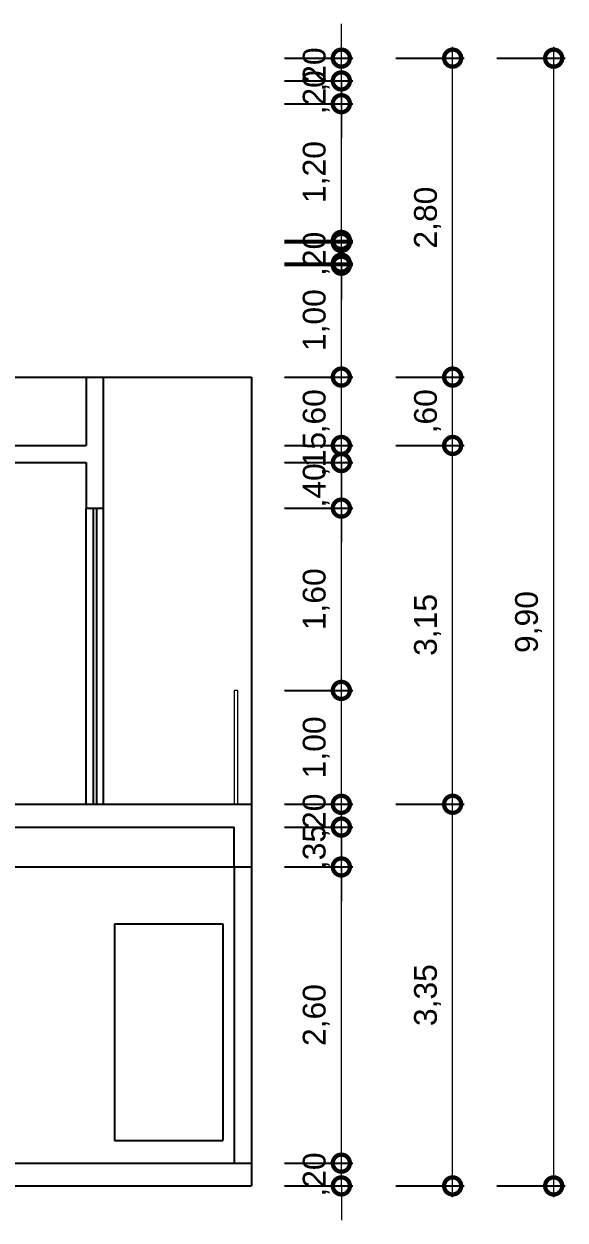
# Model space of a CAD drawing. Header units: millimetres. Extents: x 501.7 to 522.3, y 459.6 to 471.4.
# Drawn here: x 517.51 to 522.26, y 460.85 to 471.35 of the extents above; entities that cross this region are included whole.
import ezdxf

# ---------------------------------------------------------------- set-up
doc = ezdxf.new("R2010")
doc.units = ezdxf.units.MM
for name, color, linetype in [('ARQ_ALV CT', 5, 'Continuous'), ('ARQ_ALV VS', 2, 'Continuous'), ('ARQ_CONC CT', 6, 'Continuous'), ('ARQ_CONC VS', 2, 'Continuous'), ('ARQ_CORTE', 6, 'Continuous'), ('ARQ_ESQ CT', 30, 'Continuous'), ('ARQ_ESQ VS', 2, 'Continuous')]:
    doc.layers.add(name, color=color, linetype=linetype)
doc.layers.add('ARQ_COTA_AZUL', color=5, linetype='Continuous', lineweight=20, true_color=0x0000ff)
doc.layers.add('ARQ_TELHADO CT', color=2, linetype='Continuous', lineweight=20)
doc.styles.add('cota', font='arial.ttf')
doc.dimstyles.new('Info 01 - annot', dxfattribs={"dimtxt": 2, "dimasz": 3, "dimexe": 1, "dimexo": 1, "dimgap": 1, "dimtad": 1, "dimzin": 4, "dimtxsty": 'cota', "dimblk": 'DOTSMALL', "dimcen": 2, "dimdle": 1, "dimclrd": 256, "dimclre": 256, "dimclrt": 1, "dimazin": 2, "dimtfac": 0.09, "dimtix": 1, "dimtmove": 2, "dimatfit": 2, "dimfxl": 5, "dimfxlon": 1, "dimtolj": 1, "dimtzin": 4, "dimlwd": -1, "dimarcsym": 1})

# ---------------------------------------------------------------- blocks, each defined once
blk = doc.blocks.new('_DotSmall')
at = {"color": 0, "linetype": 'ByBlock', "const_width": 0.5}
blk.add_lwpolyline([(-0.0625, 0, 1), (0.0625, 0, 1)], format="xyb", close=True, dxfattribs=at)
blk = doc.blocks.new('*D48')
at = {"layer": 'ARQ_COTA_AZUL', "transparency": 16777216}
for p, q in [((520.292, 461.353), (520.292, 461.653)), ((520.292, 461.153), (520.292, 461.353)), ((520.292, 461.153), (520.292, 460.853))]:
    blk.add_line(p, q, dxfattribs=at)
at = {"layer": 'ARQ_COTA_AZUL', "lineweight": -2, "transparency": 16777216}
for p, q in [((519.792, 461.353), (520.392, 461.353)), ((519.792, 461.153), (520.392, 461.153))]:
    blk.add_line(p, q, dxfattribs=at)
at = {"layer": 'ARQ_COTA_AZUL', "transparency": 16777216, "xscale": 0.3, "yscale": 0.3, "zscale": 0.3}
for p, rotation in [((520.292, 461.353), 270), ((520.292, 461.153), 90)]:
    blk.add_blockref('_DotSmall', p, dxfattribs=dict(at, rotation=rotation))
at = {"layer": 'ARQ_COTA_AZUL', "color": 1, "transparency": 16777216, "insert": (520.072, 461.253), "char_height": 0.2, "attachment_point": 5, "rotation": 90, "style": 'cota'}
blk.add_mtext('\\A1;,20', dxfattribs=at)
blk = doc.blocks.new('*D49')
at = {"layer": 'ARQ_COTA_AZUL', "transparency": 16777216}
blk.add_line((520.292, 461.253), (520.292, 464.053), dxfattribs=at)
at = {"layer": 'ARQ_COTA_AZUL', "lineweight": -2, "transparency": 16777216}
for p, q in [((519.792, 463.953), (520.392, 463.953)), ((519.792, 461.353), (520.392, 461.353))]:
    blk.add_line(p, q, dxfattribs=at)
at = {"layer": 'ARQ_COTA_AZUL', "transparency": 16777216, "xscale": 0.3, "yscale": 0.3, "zscale": 0.3}
for p, rotation in [((520.292, 463.953), 90), ((520.292, 461.353), 270)]:
    blk.add_blockref('_DotSmall', p, dxfattribs=dict(at, rotation=rotation))
at = {"layer": 'ARQ_COTA_AZUL', "color": 1, "transparency": 16777216, "insert": (520.072, 462.653), "char_height": 0.2, "attachment_point": 5, "rotation": 90, "style": 'cota'}
blk.add_mtext('\\A1;2,60', dxfattribs=at)
blk = doc.blocks.new('*D50')
at = {"layer": 'ARQ_COTA_AZUL', "transparency": 16777216}
for p, q in [((520.292, 464.303), (520.292, 464.603)), ((520.292, 463.953), (520.292, 464.303)), ((520.292, 463.953), (520.292, 463.653))]:
    blk.add_line(p, q, dxfattribs=at)
at = {"layer": 'ARQ_COTA_AZUL', "lineweight": -2, "transparency": 16777216}
for p, q in [((519.792, 464.303), (520.392, 464.303)), ((519.792, 463.953), (520.392, 463.953))]:
    blk.add_line(p, q, dxfattribs=at)
at = {"layer": 'ARQ_COTA_AZUL', "transparency": 16777216, "xscale": 0.3, "yscale": 0.3, "zscale": 0.3}
for p, rotation in [((520.292, 464.303), 270), ((520.292, 463.953), 90)]:
    blk.add_blockref('_DotSmall', p, dxfattribs=dict(at, rotation=rotation))
at = {"layer": 'ARQ_COTA_AZUL', "color": 1, "transparency": 16777216, "insert": (520.072, 464.128), "char_height": 0.2, "attachment_point": 5, "rotation": 90, "style": 'cota'}
blk.add_mtext('\\A1;,35', dxfattribs=at)
blk = doc.blocks.new('*D51')
at = {"layer": 'ARQ_COTA_AZUL', "transparency": 16777216}
for p, q in [((520.292, 464.503), (520.292, 464.803)), ((520.292, 464.303), (520.292, 464.503)), ((520.292, 464.303), (520.292, 464.003))]:
    blk.add_line(p, q, dxfattribs=at)
at = {"layer": 'ARQ_COTA_AZUL', "lineweight": -2, "transparency": 16777216}
for p, q in [((519.792, 464.503), (520.392, 464.503)), ((519.792, 464.303), (520.392, 464.303))]:
    blk.add_line(p, q, dxfattribs=at)
at = {"layer": 'ARQ_COTA_AZUL', "transparency": 16777216, "xscale": 0.3, "yscale": 0.3, "zscale": 0.3}
for p, rotation in [((520.292, 464.503), 270), ((520.292, 464.303), 90)]:
    blk.add_blockref('_DotSmall', p, dxfattribs=dict(at, rotation=rotation))
at = {"layer": 'ARQ_COTA_AZUL', "color": 1, "transparency": 16777216, "insert": (520.072, 464.403), "char_height": 0.2, "attachment_point": 5, "rotation": 90, "style": 'cota'}
blk.add_mtext('\\A1;,20', dxfattribs=at)
blk = doc.blocks.new('*D52')
at = {"layer": 'ARQ_COTA_AZUL', "transparency": 16777216}
blk.add_line((520.292, 464.403), (520.292, 465.603), dxfattribs=at)
at = {"layer": 'ARQ_COTA_AZUL', "lineweight": -2, "transparency": 16777216}
for p, q in [((519.792, 465.503), (520.392, 465.503)), ((519.792, 464.503), (520.392, 464.503))]:
    blk.add_line(p, q, dxfattribs=at)
at = {"layer": 'ARQ_COTA_AZUL', "transparency": 16777216, "xscale": 0.3, "yscale": 0.3, "zscale": 0.3}
for p, rotation in [((520.292, 465.503), 90), ((520.292, 464.503), 270)]:
    blk.add_blockref('_DotSmall', p, dxfattribs=dict(at, rotation=rotation))
at = {"layer": 'ARQ_COTA_AZUL', "color": 1, "transparency": 16777216, "insert": (520.072, 465.003), "char_height": 0.2, "attachment_point": 5, "rotation": 90, "style": 'cota'}
blk.add_mtext('\\A1;1,00', dxfattribs=at)
blk = doc.blocks.new('*D53')
at = {"layer": 'ARQ_COTA_AZUL', "transparency": 16777216}
blk.add_line((520.292, 465.403), (520.292, 467.203), dxfattribs=at)
at = {"layer": 'ARQ_COTA_AZUL', "lineweight": -2, "transparency": 16777216}
for p, q in [((519.792, 467.103), (520.392, 467.103)), ((519.792, 465.503), (520.392, 465.503))]:
    blk.add_line(p, q, dxfattribs=at)
at = {"layer": 'ARQ_COTA_AZUL', "transparency": 16777216, "xscale": 0.3, "yscale": 0.3, "zscale": 0.3}
for p, rotation in [((520.292, 467.103), 90), ((520.292, 465.503), 270)]:
    blk.add_blockref('_DotSmall', p, dxfattribs=dict(at, rotation=rotation))
at = {"layer": 'ARQ_COTA_AZUL', "color": 1, "transparency": 16777216, "insert": (520.072, 466.303), "char_height": 0.2, "attachment_point": 5, "rotation": 90, "style": 'cota'}
blk.add_mtext('\\A1;1,60', dxfattribs=at)
blk = doc.blocks.new('*D54')
at = {"layer": 'ARQ_COTA_AZUL', "transparency": 16777216}
for p, q in [((520.292, 467.503), (520.292, 467.803)), ((520.292, 467.103), (520.292, 467.503)), ((520.292, 467.103), (520.292, 466.803))]:
    blk.add_line(p, q, dxfattribs=at)
at = {"layer": 'ARQ_COTA_AZUL', "lineweight": -2, "transparency": 16777216}
for p, q in [((519.792, 467.503), (520.392, 467.503)), ((519.792, 467.103), (520.392, 467.103))]:
    blk.add_line(p, q, dxfattribs=at)
at = {"layer": 'ARQ_COTA_AZUL', "transparency": 16777216, "xscale": 0.3, "yscale": 0.3, "zscale": 0.3}
for p, rotation in [((520.292, 467.503), 270), ((520.292, 467.103), 90)]:
    blk.add_blockref('_DotSmall', p, dxfattribs=dict(at, rotation=rotation))
at = {"layer": 'ARQ_COTA_AZUL', "color": 1, "transparency": 16777216, "insert": (520.072, 467.303), "char_height": 0.2, "attachment_point": 5, "rotation": 90, "style": 'cota'}
blk.add_mtext('\\A1;,40', dxfattribs=at)
blk = doc.blocks.new('*D55')
at = {"layer": 'ARQ_COTA_AZUL', "transparency": 16777216}
for p, q in [((520.292, 467.653), (520.292, 467.953)), ((520.292, 467.503), (520.292, 467.653)), ((520.292, 467.503), (520.292, 467.203))]:
    blk.add_line(p, q, dxfattribs=at)
at = {"layer": 'ARQ_COTA_AZUL', "lineweight": -2, "transparency": 16777216}
for p, q in [((519.792, 467.653), (520.392, 467.653)), ((519.792, 467.503), (520.392, 467.503))]:
    blk.add_line(p, q, dxfattribs=at)
at = {"layer": 'ARQ_COTA_AZUL', "transparency": 16777216, "xscale": 0.3, "yscale": 0.3, "zscale": 0.3}
for p, rotation in [((520.292, 467.653), 270), ((520.292, 467.503), 90)]:
    blk.add_blockref('_DotSmall', p, dxfattribs=dict(at, rotation=rotation))
at = {"layer": 'ARQ_COTA_AZUL', "color": 1, "transparency": 16777216, "insert": (520.072, 467.578), "char_height": 0.2, "attachment_point": 5, "rotation": 90, "style": 'cota'}
blk.add_mtext('\\A1;,15', dxfattribs=at)
blk = doc.blocks.new('*D56')
at = {"layer": 'ARQ_COTA_AZUL', "transparency": 16777216}
blk.add_line((520.292, 467.553), (520.292, 468.353), dxfattribs=at)
at = {"layer": 'ARQ_COTA_AZUL', "lineweight": -2, "transparency": 16777216}
for p, q in [((519.792, 468.253), (520.392, 468.253)), ((519.792, 467.653), (520.392, 467.653))]:
    blk.add_line(p, q, dxfattribs=at)
at = {"layer": 'ARQ_COTA_AZUL', "transparency": 16777216, "xscale": 0.3, "yscale": 0.3, "zscale": 0.3}
for p, rotation in [((520.292, 468.253), 90), ((520.292, 467.653), 270)]:
    blk.add_blockref('_DotSmall', p, dxfattribs=dict(at, rotation=rotation))
at = {"layer": 'ARQ_COTA_AZUL', "color": 1, "transparency": 16777216, "insert": (520.072, 467.953), "char_height": 0.2, "attachment_point": 5, "rotation": 90, "style": 'cota'}
blk.add_mtext('\\A1;,60', dxfattribs=at)
blk = doc.blocks.new('*D30')
at = {"layer": 'ARQ_COTA_AZUL', "transparency": 16777216}
blk.add_line((520.292, 468.153), (520.292, 469.353), dxfattribs=at)
at = {"layer": 'ARQ_COTA_AZUL', "lineweight": -2, "transparency": 16777216}
for p, q in [((519.792, 469.253), (520.392, 469.253)), ((519.792, 468.253), (520.392, 468.253))]:
    blk.add_line(p, q, dxfattribs=at)
at = {"layer": 'ARQ_COTA_AZUL', "transparency": 16777216, "xscale": 0.3, "yscale": 0.3, "zscale": 0.3}
for p, rotation in [((520.292, 469.253), 90), ((520.292, 468.253), 270)]:
    blk.add_blockref('_DotSmall', p, dxfattribs=dict(at, rotation=rotation))
at = {"layer": 'ARQ_COTA_AZUL', "color": 1, "transparency": 16777216, "insert": (520.072, 468.753), "char_height": 0.2, "attachment_point": 5, "rotation": 90, "style": 'cota'}
blk.add_mtext('\\A1;1,00', dxfattribs=at)
blk = doc.blocks.new('*D31')
at = {"layer": 'ARQ_COTA_AZUL', "transparency": 16777216}
for p, q in [((520.292, 469.435), (520.292, 469.735)), ((520.292, 469.235), (520.292, 469.435)), ((520.292, 469.235), (520.292, 468.935))]:
    blk.add_line(p, q, dxfattribs=at)
at = {"layer": 'ARQ_COTA_AZUL', "lineweight": -2, "transparency": 16777216}
for p, q in [((519.792, 469.435), (520.392, 469.435)), ((519.792, 469.235), (520.392, 469.235))]:
    blk.add_line(p, q, dxfattribs=at)
at = {"layer": 'ARQ_COTA_AZUL', "transparency": 16777216, "xscale": 0.3, "yscale": 0.3, "zscale": 0.3}
for p, rotation in [((520.292, 469.435), 270), ((520.292, 469.235), 90)]:
    blk.add_blockref('_DotSmall', p, dxfattribs=dict(at, rotation=rotation))
at = {"layer": 'ARQ_COTA_AZUL', "color": 1, "transparency": 16777216, "insert": (520.072, 469.335), "char_height": 0.2, "attachment_point": 5, "rotation": 90, "style": 'cota'}
blk.add_mtext('\\A1;,20', dxfattribs=at)
blk = doc.blocks.new('*D32')
at = {"layer": 'ARQ_COTA_AZUL', "transparency": 16777216}
blk.add_line((520.292, 469.353), (520.292, 470.753), dxfattribs=at)
at = {"layer": 'ARQ_COTA_AZUL', "lineweight": -2, "transparency": 16777216}
for p, q in [((519.792, 470.653), (520.392, 470.653)), ((519.792, 469.453), (520.392, 469.453))]:
    blk.add_line(p, q, dxfattribs=at)
at = {"layer": 'ARQ_COTA_AZUL', "transparency": 16777216, "xscale": 0.3, "yscale": 0.3, "zscale": 0.3}
for p, rotation in [((520.292, 470.653), 90), ((520.292, 469.453), 270)]:
    blk.add_blockref('_DotSmall', p, dxfattribs=dict(at, rotation=rotation))
at = {"layer": 'ARQ_COTA_AZUL', "color": 1, "transparency": 16777216, "insert": (520.072, 470.053), "char_height": 0.2, "attachment_point": 5, "rotation": 90, "style": 'cota'}
blk.add_mtext('\\A1;1,20', dxfattribs=at)
blk = doc.blocks.new('*D33')
at = {"layer": 'ARQ_COTA_AZUL', "transparency": 16777216}
for p, q in [((520.292, 470.853), (520.292, 471.153)), ((520.292, 470.653), (520.292, 470.853)), ((520.292, 470.653), (520.292, 470.353))]:
    blk.add_line(p, q, dxfattribs=at)
at = {"layer": 'ARQ_COTA_AZUL', "lineweight": -2, "transparency": 16777216}
for p, q in [((519.792, 470.853), (520.392, 470.853)), ((519.792, 470.653), (520.392, 470.653))]:
    blk.add_line(p, q, dxfattribs=at)
at = {"layer": 'ARQ_COTA_AZUL', "transparency": 16777216, "xscale": 0.3, "yscale": 0.3, "zscale": 0.3}
for p, rotation in [((520.292, 470.853), 270), ((520.292, 470.653), 90)]:
    blk.add_blockref('_DotSmall', p, dxfattribs=dict(at, rotation=rotation))
at = {"layer": 'ARQ_COTA_AZUL', "color": 1, "transparency": 16777216, "insert": (520.072, 470.753), "char_height": 0.2, "attachment_point": 5, "rotation": 90, "style": 'cota'}
blk.add_mtext('\\A1;,20', dxfattribs=at)
blk = doc.blocks.new('*D34')
at = {"layer": 'ARQ_COTA_AZUL', "transparency": 16777216}
for p, q in [((520.292, 471.053), (520.292, 471.353)), ((520.292, 470.853), (520.292, 471.053)), ((520.292, 470.853), (520.292, 470.553))]:
    blk.add_line(p, q, dxfattribs=at)
at = {"layer": 'ARQ_COTA_AZUL', "lineweight": -2, "transparency": 16777216}
for p, q in [((519.792, 471.053), (520.392, 471.053)), ((519.792, 470.853), (520.392, 470.853))]:
    blk.add_line(p, q, dxfattribs=at)
at = {"layer": 'ARQ_COTA_AZUL', "transparency": 16777216, "xscale": 0.3, "yscale": 0.3, "zscale": 0.3}
for p, rotation in [((520.292, 471.053), 270), ((520.292, 470.853), 90)]:
    blk.add_blockref('_DotSmall', p, dxfattribs=dict(at, rotation=rotation))
at = {"layer": 'ARQ_COTA_AZUL', "color": 1, "transparency": 16777216, "insert": (520.072, 470.953), "char_height": 0.2, "attachment_point": 5, "rotation": 90, "style": 'cota'}
blk.add_mtext('\\A1;,20', dxfattribs=at)
blk = doc.blocks.new('*D35')
at = {"layer": 'ARQ_COTA_AZUL', "transparency": 16777216}
blk.add_line((521.269, 461.053), (521.269, 464.603), dxfattribs=at)
at = {"layer": 'ARQ_COTA_AZUL', "lineweight": -2, "transparency": 16777216}
for p, q in [((520.769, 464.503), (521.369, 464.503)), ((520.769, 461.153), (521.369, 461.153))]:
    blk.add_line(p, q, dxfattribs=at)
at = {"layer": 'ARQ_COTA_AZUL', "transparency": 16777216, "xscale": 0.3, "yscale": 0.3, "zscale": 0.3}
for p, rotation in [((521.269, 464.503), 90), ((521.269, 461.153), 270)]:
    blk.add_blockref('_DotSmall', p, dxfattribs=dict(at, rotation=rotation))
at = {"layer": 'ARQ_COTA_AZUL', "color": 1, "transparency": 16777216, "insert": (521.049, 462.828), "char_height": 0.2, "attachment_point": 5, "rotation": 90, "style": 'cota'}
blk.add_mtext('\\A1;3,35', dxfattribs=at)
blk = doc.blocks.new('*D36')
at = {"layer": 'ARQ_COTA_AZUL', "transparency": 16777216}
blk.add_line((521.269, 464.403), (521.269, 467.753), dxfattribs=at)
at = {"layer": 'ARQ_COTA_AZUL', "lineweight": -2, "transparency": 16777216}
for p, q in [((520.769, 467.653), (521.369, 467.653)), ((520.769, 464.503), (521.369, 464.503))]:
    blk.add_line(p, q, dxfattribs=at)
at = {"layer": 'ARQ_COTA_AZUL', "transparency": 16777216, "xscale": 0.3, "yscale": 0.3, "zscale": 0.3}
for p, rotation in [((521.269, 467.653), 90), ((521.269, 464.503), 270)]:
    blk.add_blockref('_DotSmall', p, dxfattribs=dict(at, rotation=rotation))
at = {"layer": 'ARQ_COTA_AZUL', "color": 1, "transparency": 16777216, "insert": (521.049, 466.078), "char_height": 0.2, "attachment_point": 5, "rotation": 90, "style": 'cota'}
blk.add_mtext('\\A1;3,15', dxfattribs=at)
blk = doc.blocks.new('*D37')
at = {"layer": 'ARQ_COTA_AZUL', "transparency": 16777216}
blk.add_line((521.269, 467.553), (521.269, 468.353), dxfattribs=at)
at = {"layer": 'ARQ_COTA_AZUL', "lineweight": -2, "transparency": 16777216}
for p, q in [((520.769, 468.253), (521.369, 468.253)), ((520.769, 467.653), (521.369, 467.653))]:
    blk.add_line(p, q, dxfattribs=at)
at = {"layer": 'ARQ_COTA_AZUL', "transparency": 16777216, "xscale": 0.3, "yscale": 0.3, "zscale": 0.3}
for p, rotation in [((521.269, 468.253), 90), ((521.269, 467.653), 270)]:
    blk.add_blockref('_DotSmall', p, dxfattribs=dict(at, rotation=rotation))
at = {"layer": 'ARQ_COTA_AZUL', "color": 1, "transparency": 16777216, "insert": (521.049, 467.953), "char_height": 0.2, "attachment_point": 5, "rotation": 90, "style": 'cota'}
blk.add_mtext('\\A1;,60', dxfattribs=at)
blk = doc.blocks.new('*D38')
at = {"layer": 'ARQ_COTA_AZUL', "transparency": 16777216}
blk.add_line((521.269, 468.153), (521.269, 471.153), dxfattribs=at)
at = {"layer": 'ARQ_COTA_AZUL', "lineweight": -2, "transparency": 16777216}
for p, q in [((520.769, 471.053), (521.369, 471.053)), ((520.769, 468.253), (521.369, 468.253))]:
    blk.add_line(p, q, dxfattribs=at)
at = {"layer": 'ARQ_COTA_AZUL', "transparency": 16777216, "xscale": 0.3, "yscale": 0.3, "zscale": 0.3}
for p, rotation in [((521.269, 471.053), 90), ((521.269, 468.253), 270)]:
    blk.add_blockref('_DotSmall', p, dxfattribs=dict(at, rotation=rotation))
at = {"layer": 'ARQ_COTA_AZUL', "color": 1, "transparency": 16777216, "insert": (521.049, 469.653), "char_height": 0.2, "attachment_point": 5, "rotation": 90, "style": 'cota'}
blk.add_mtext('\\A1;2,80', dxfattribs=at)
blk = doc.blocks.new('*D39')
at = {"layer": 'ARQ_COTA_AZUL', "transparency": 16777216}
blk.add_line((522.156, 461.053), (522.156, 471.153), dxfattribs=at)
at = {"layer": 'ARQ_COTA_AZUL', "lineweight": -2, "transparency": 16777216}
for p, q in [((521.656, 471.053), (522.256, 471.053)), ((521.656, 461.153), (522.256, 461.153))]:
    blk.add_line(p, q, dxfattribs=at)
at = {"layer": 'ARQ_COTA_AZUL', "transparency": 16777216, "xscale": 0.3, "yscale": 0.3, "zscale": 0.3}
for p, rotation in [((522.156, 471.053), 90), ((522.156, 461.153), 270)]:
    blk.add_blockref('_DotSmall', p, dxfattribs=dict(at, rotation=rotation))
at = {"layer": 'ARQ_COTA_AZUL', "color": 1, "transparency": 16777216, "insert": (521.936, 466.103), "char_height": 0.2, "attachment_point": 5, "rotation": 90, "style": 'cota'}
blk.add_mtext('\\A1;9,90', dxfattribs=at)

msp = doc.modelspace()

# ---------------------------------------------------------------- linework, layer by layer
at = {"layer": 'ARQ_ALV CT'}
for p, q in [((519.352, 463.953), (519.352, 461.353)), ((519.502, 463.953), (519.502, 461.353))]:
    msp.add_line(p, q, dxfattribs=at)
at = {"layer": 'ARQ_ALV VS'}
for p, q in [((514.552, 468.253), (518.052, 468.253)), ((518.202, 468.253), (519.502, 468.253)), ((519.502, 468.253), (519.502, 464.503)), ((518.052, 464.503), (518.052, 467.103)), ((518.202, 467.103), (518.202, 464.503)), ((518.302, 463.453), (519.252, 463.453)), ((518.302, 461.553), (519.252, 461.553))]:
    msp.add_line(p, q, dxfattribs=at)
at = {"layer": 'ARQ_CONC CT'}
for p, q in [((518.052, 468.253), (518.202, 468.253)), ((518.052, 468.253), (518.052, 467.653)), ((518.202, 468.253), (518.202, 467.103)), ((514.552, 467.653), (518.052, 467.653)), ((514.552, 467.503), (518.052, 467.503)), ((518.052, 467.503), (518.052, 467.103)), ((518.052, 467.103), (518.202, 467.103)), ((511.402, 464.503), (519.352, 464.503)), ((519.352, 464.503), (519.502, 464.503)), ((519.502, 464.503), (519.502, 463.953)), ((514.552, 464.303), (518.202, 464.303)), ((518.202, 464.303), (519.352, 464.303)), ((519.352, 463.953), (519.352, 464.303)), ((519.352, 463.953), (519.502, 463.953))]:
    msp.add_line(p, q, dxfattribs=at)
at = {"layer": 'ARQ_CONC VS'}
msp.add_line((514.552, 463.953), (519.352, 463.953), dxfattribs=at)
at = {"layer": 'ARQ_CORTE'}
for p, q in [((508.002, 461.353), (519.502, 461.353)), ((519.502, 461.353), (519.502, 461.153)), ((508.002, 461.153), (519.502, 461.153))]:
    msp.add_line(p, q, dxfattribs=at)
at = {"layer": 'ARQ_ESQ CT'}
for p, q in [((518.112, 467.103), (518.112, 464.503)), ((518.142, 467.103), (518.142, 464.503))]:
    msp.add_line(p, q, dxfattribs=at)
at = {"layer": 'ARQ_ESQ VS'}
for p, q in [((518.302, 463.453), (518.302, 461.553)), ((519.252, 463.453), (519.252, 461.553))]:
    msp.add_line(p, q, dxfattribs=at)
at = {"layer": 'ARQ_TELHADO CT'}
msp.add_lwpolyline([(519.352, 464.503), (519.382, 464.503), (519.382, 465.503), (519.352, 465.503)], close=True, dxfattribs=at)

# ---------------------------------------------------------------- dimensions: what is measured, and where the dimension line sits
at = {"layer": 'ARQ_COTA_AZUL'}
for base, p1, p2, picture, middle in [((520.292, 471.053), (514.402, 470.853), (514.402, 471.053), '*D34', (520.072, 470.953)), ((520.292, 470.853), (514.402, 470.653), (514.402, 470.853), '*D33', (520.072, 470.753)), ((521.269, 471.053), (518.052, 468.253), (514.552, 471.053), '*D38', (521.049, 469.653)), ((522.156, 471.053), (519.502, 461.153), (514.552, 471.053), '*D39', (521.936, 466.103)), ((520.292, 470.653), (514.402, 469.453), (514.402, 470.653), '*D32', (520.072, 470.053)), ((520.292, 469.435), (514.402, 469.235), (514.402, 469.435), '*D31', (520.072, 469.335)), ((520.292, 469.253), (518.052, 468.253), (514.402, 469.253), '*D30', (520.072, 468.753)), ((520.292, 468.253), (518.052, 467.653), (518.052, 468.253), '*D56', (520.072, 467.953)), ((521.269, 468.253), (518.052, 467.653), (518.052, 468.253), '*D37', (521.049, 467.953)), ((520.292, 467.653), (518.052, 467.503), (518.052, 467.653), '*D55', (520.072, 467.578)), ((520.292, 467.503), (518.142, 467.103), (518.052, 467.503), '*D54', (520.072, 467.303)), ((521.269, 467.653), (519.502, 464.503), (518.052, 467.653), '*D36', (521.049, 466.078)), ((520.292, 467.103), (519.352, 465.503), (518.142, 467.103), '*D53', (520.072, 466.303)), ((520.292, 465.503), (519.352, 464.503), (519.352, 465.503), '*D52', (520.072, 465.003)), ((520.292, 464.503), (519.352, 464.303), (519.352, 464.503), '*D51', (520.072, 464.403)), ((520.292, 464.303), (519.502, 463.953), (519.352, 464.303), '*D50', (520.072, 464.128)), ((521.269, 464.503), (519.502, 461.153), (519.502, 464.503), '*D35', (521.049, 462.828)), ((520.292, 463.953), (519.502, 461.353), (519.502, 463.953), '*D49', (520.072, 462.653)), ((520.292, 461.353), (519.502, 461.153), (519.502, 461.353), '*D48', (520.072, 461.253))]:
    dim = msp.add_linear_dim(base=base, p1=p1, p2=p2, angle=90, dimstyle='Info 01 - annot', dxfattribs=at)
    dim.commit()
    dim.dimension.update_dxf_attribs({"geometry": picture, "text_midpoint": middle})

doc.saveas('drawing.dxf')
